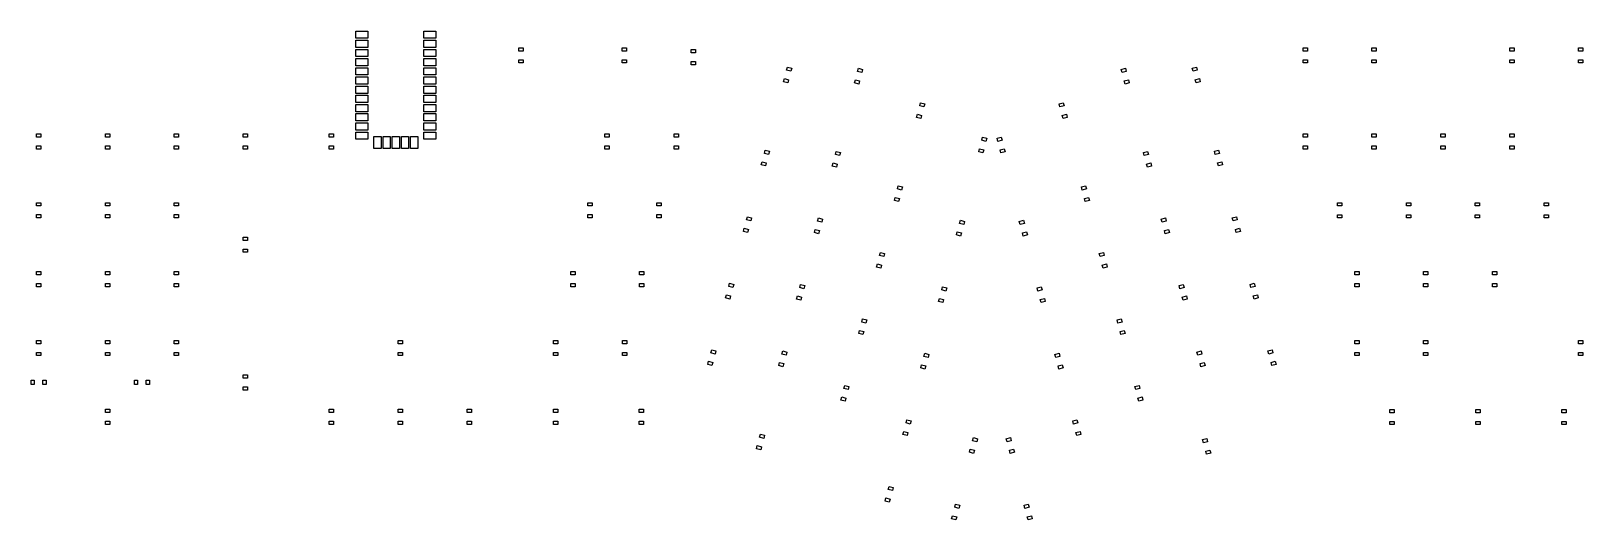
# Model space of a CAD drawing. Extents: x -649 to -220, y -193 to -58.
import ezdxf

# ---------------------------------------------------------------- set-up
doc = ezdxf.new("R2010")
doc.units = 0
doc.layers.add('BLACK', color=7, linetype='CONTINUOUS')

msp = doc.modelspace()

# ---------------------------------------------------------------- linework, layer by layer
at = {"layer": 'BLACK', "linetype": 'CONTINUOUS'}
for p, q in [((-559.18, -59.5978), (-559.18, -57.5978)), ((-559.18, -57.5978), (-555.93, -57.5978)), ((-555.93, -59.5978), (-559.18, -59.5978)), ((-555.93, -57.5978), (-555.93, -59.5978)), ((-540.384, -59.5978), (-540.384, -57.5978)), ((-540.384, -57.5978), (-537.134, -57.5978)), ((-537.134, -59.5978), (-540.384, -59.5978)), ((-537.134, -57.5978), (-537.134, -59.5978)), ((-559.18, -62.1378), (-559.18, -60.1378)), ((-559.18, -60.1378), (-555.93, -60.1378)), ((-555.93, -62.1378), (-559.18, -62.1378)), ((-559.18, -64.6778), (-559.18, -62.6778)), ((-559.18, -62.6778), (-555.93, -62.6778)), ((-555.93, -60.1378), (-555.93, -62.1378)), ((-555.93, -62.6778), (-555.93, -64.6778)), ((-540.384, -62.1378), (-540.384, -60.1378)), ((-540.384, -60.1378), (-537.134, -60.1378)), ((-537.134, -62.1378), (-540.384, -62.1378)), ((-540.384, -64.6778), (-540.384, -62.6778)), ((-540.384, -62.6778), (-537.134, -62.6778)), ((-537.134, -60.1378), (-537.134, -62.1378)), ((-537.134, -62.6778), (-537.134, -64.6778)), ((-514.125, -63.1255), (-514.125, -62.2255)), ((-514.125, -62.2255), (-512.924, -62.2255)), ((-512.924, -63.1255), (-514.125, -63.1255)), ((-512.924, -62.2255), (-512.924, -63.1255)), ((-485.549, -63.1255), (-485.549, -62.2255)), ((-485.549, -62.2255), (-484.349, -62.2255)), ((-484.349, -63.1255), (-485.549, -63.1255)), ((-484.349, -62.2255), (-484.349, -63.1255)), ((-466.499, -63.6255), (-466.499, -62.7255)), ((-466.499, -62.7255), (-465.299, -62.7255)), ((-465.299, -63.6255), (-466.499, -63.6255)), ((-465.299, -62.7255), (-465.299, -63.6255)), ((-297.24, -63.1382), (-297.24, -62.2382)), ((-297.24, -62.2382), (-296.04, -62.2382)), ((-296.04, -63.1382), (-297.24, -63.1382)), ((-296.04, -62.2382), (-296.04, -63.1382)), ((-278.19, -63.1382), (-278.19, -62.2382)), ((-278.19, -62.2382), (-276.99, -62.2382)), ((-276.99, -63.1382), (-278.19, -63.1382)), ((-276.99, -62.2382), (-276.99, -63.1382)), ((-240.09, -63.1382), (-240.09, -62.2382)), ((-240.09, -62.2382), (-238.89, -62.2382)), ((-238.89, -63.1382), (-240.09, -63.1382)), ((-238.89, -62.2382), (-238.89, -63.1382)), ((-221.04, -63.1382), (-221.04, -62.2382)), ((-221.04, -62.2382), (-219.84, -62.2382)), ((-219.84, -63.1382), (-221.04, -63.1382)), ((-219.84, -62.2382), (-219.84, -63.1382)), ((-555.93, -64.6778), (-559.18, -64.6778)), ((-559.18, -67.2178), (-559.18, -65.2178)), ((-559.18, -65.2178), (-555.93, -65.2178)), ((-555.93, -67.2178), (-559.18, -67.2178)), ((-559.18, -69.7578), (-559.18, -67.7578)), ((-559.18, -67.7578), (-555.93, -67.7578)), ((-555.93, -65.2178), (-555.93, -67.2178)), ((-555.93, -67.7578), (-555.93, -69.7578)), ((-537.134, -64.6778), (-540.384, -64.6778)), ((-540.384, -67.2178), (-540.384, -65.2178)), ((-540.384, -65.2178), (-537.134, -65.2178)), ((-537.134, -67.2178), (-540.384, -67.2178)), ((-540.384, -69.7578), (-540.384, -67.7578)), ((-540.384, -67.7578), (-537.134, -67.7578)), ((-537.134, -65.2178), (-537.134, -67.2178)), ((-537.134, -67.7578), (-537.134, -69.7578)), ((-514.125, -66.4255), (-514.125, -65.5255)), ((-514.125, -65.5255), (-512.924, -65.5255)), ((-512.924, -66.4255), (-514.125, -66.4255)), ((-512.924, -65.5255), (-512.924, -66.4255)), ((-485.549, -66.4255), (-485.549, -65.5255)), ((-485.549, -65.5255), (-484.349, -65.5255)), ((-484.349, -66.4255), (-485.549, -66.4255)), ((-484.349, -65.5255), (-484.349, -66.4255)), ((-466.499, -66.9255), (-466.499, -66.0255)), ((-466.499, -66.0255), (-465.299, -66.0255)), ((-465.299, -66.9255), (-466.499, -66.9255)), ((-465.299, -66.0255), (-465.299, -66.9255)), ((-440.071, -68.4327), (-439.838, -67.5633)), ((-438.912, -68.7433), (-440.071, -68.4327)), ((-439.838, -67.5633), (-438.679, -67.8739)), ((-438.679, -67.8739), (-438.912, -68.7433)), ((-420.437, -68.763), (-420.205, -67.8936)), ((-420.205, -67.8936), (-419.045, -68.2042)), ((-419.045, -68.2042), (-419.278, -69.0735)), ((-347.552, -68.2042), (-346.393, -67.8936)), ((-347.319, -69.0735), (-347.552, -68.2042)), ((-346.393, -67.8936), (-346.16, -68.763)), ((-327.918, -67.8739), (-326.759, -67.5633)), ((-327.685, -68.7433), (-327.918, -67.8739)), ((-326.526, -68.4327), (-327.685, -68.7433)), ((-326.759, -67.5633), (-326.526, -68.4327)), ((-297.24, -66.4382), (-297.24, -65.5382)), ((-297.24, -65.5382), (-296.04, -65.5382)), ((-296.04, -66.4382), (-297.24, -66.4382)), ((-296.04, -65.5382), (-296.04, -66.4382)), ((-278.19, -66.4382), (-278.19, -65.5382)), ((-278.19, -65.5382), (-276.99, -65.5382)), ((-276.99, -66.4382), (-278.19, -66.4382)), ((-276.99, -65.5382), (-276.99, -66.4382)), ((-240.09, -66.4382), (-240.09, -65.5382)), ((-240.09, -65.5382), (-238.89, -65.5382)), ((-238.89, -66.4382), (-240.09, -66.4382)), ((-238.89, -65.5382), (-238.89, -66.4382)), ((-221.04, -66.4382), (-221.04, -65.5382)), ((-221.04, -65.5382), (-219.84, -65.5382)), ((-219.84, -66.4382), (-221.04, -66.4382)), ((-219.84, -65.5382), (-219.84, -66.4382)), ((-555.93, -69.7578), (-559.18, -69.7578)), ((-559.18, -72.2978), (-559.18, -70.2978)), ((-559.18, -70.2978), (-555.93, -70.2978)), ((-555.93, -72.2978), (-559.18, -72.2978)), ((-559.18, -74.8378), (-559.18, -72.8378)), ((-559.18, -72.8378), (-555.93, -72.8378)), ((-555.93, -70.2978), (-555.93, -72.2978)), ((-555.93, -72.8378), (-555.93, -74.8378)), ((-537.134, -69.7578), (-540.384, -69.7578)), ((-540.384, -72.2978), (-540.384, -70.2978)), ((-540.384, -70.2978), (-537.134, -70.2978)), ((-537.134, -72.2978), (-540.384, -72.2978)), ((-540.384, -74.8378), (-540.384, -72.8378)), ((-540.384, -72.8378), (-537.134, -72.8378)), ((-537.134, -70.2978), (-537.134, -72.2978)), ((-537.134, -72.8378), (-537.134, -74.8378)), ((-440.925, -71.6202), (-440.692, -70.7509)), ((-439.766, -71.9308), (-440.925, -71.6202)), ((-440.692, -70.7509), (-439.533, -71.0615)), ((-439.533, -71.0615), (-439.766, -71.9308)), ((-421.292, -71.9505), (-421.059, -71.0812)), ((-420.132, -72.2611), (-421.292, -71.9505)), ((-421.059, -71.0812), (-419.9, -71.3918)), ((-419.278, -69.0735), (-420.437, -68.763)), ((-419.9, -71.3918), (-420.132, -72.2611)), ((-346.16, -68.763), (-347.319, -69.0735)), ((-346.698, -71.3918), (-345.539, -71.0812)), ((-346.465, -72.2611), (-346.698, -71.3918)), ((-345.306, -71.9505), (-346.465, -72.2611)), ((-345.539, -71.0812), (-345.306, -71.9505)), ((-327.064, -71.0615), (-325.905, -70.7509)), ((-326.831, -71.9308), (-327.064, -71.0615)), ((-325.672, -71.6202), (-326.831, -71.9308)), ((-325.905, -70.7509), (-325.672, -71.6202)), ((-555.93, -74.8378), (-559.18, -74.8378)), ((-559.18, -77.3778), (-559.18, -75.3778)), ((-559.18, -75.3778), (-555.93, -75.3778)), ((-555.93, -75.3778), (-555.93, -77.3778)), ((-537.134, -74.8378), (-540.384, -74.8378)), ((-540.384, -77.3778), (-540.384, -75.3778)), ((-540.384, -75.3778), (-537.134, -75.3778)), ((-537.134, -75.3778), (-537.134, -77.3778)), ((-555.93, -77.3778), (-559.18, -77.3778)), ((-559.18, -79.9178), (-559.18, -77.9178)), ((-559.18, -77.9178), (-555.93, -77.9178)), ((-555.93, -79.9178), (-559.18, -79.9178)), ((-559.18, -82.4578), (-559.18, -80.4578)), ((-559.18, -80.4578), (-555.93, -80.4578)), ((-555.93, -77.9178), (-555.93, -79.9178)), ((-555.93, -80.4578), (-555.93, -82.4578)), ((-537.134, -77.3778), (-540.384, -77.3778)), ((-540.384, -79.9178), (-540.384, -77.9178)), ((-540.384, -77.9178), (-537.134, -77.9178)), ((-537.134, -79.9178), (-540.384, -79.9178)), ((-540.384, -82.4578), (-540.384, -80.4578)), ((-540.384, -80.4578), (-537.134, -80.4578)), ((-537.134, -77.9178), (-537.134, -79.9178)), ((-537.134, -80.4578), (-537.134, -82.4578)), ((-404.123, -81.4812), (-403.89, -80.6119)), ((-402.964, -81.7918), (-404.123, -81.4812)), ((-403.89, -80.6119), (-402.731, -80.9225)), ((-403.269, -78.2937), (-403.036, -77.4243)), ((-402.11, -78.6043), (-403.269, -78.2937)), ((-403.036, -77.4243), (-401.877, -77.7349)), ((-402.731, -80.9225), (-402.964, -81.7918)), ((-401.877, -77.7349), (-402.11, -78.6043)), ((-364.72, -77.7349), (-363.561, -77.4243)), ((-364.487, -78.6043), (-364.72, -77.7349)), ((-363.328, -78.2937), (-364.487, -78.6043)), ((-363.866, -80.9225), (-362.707, -80.6119)), ((-363.633, -81.7918), (-363.866, -80.9225)), ((-362.474, -81.4812), (-363.633, -81.7918)), ((-363.561, -77.4243), (-363.328, -78.2937)), ((-362.707, -80.6119), (-362.474, -81.4812)), ((-555.93, -82.4578), (-559.18, -82.4578)), ((-559.18, -84.9978), (-559.18, -82.9978)), ((-559.18, -82.9978), (-555.93, -82.9978)), ((-555.93, -84.9978), (-559.18, -84.9978)), ((-559.18, -87.5378), (-559.18, -85.5378)), ((-559.18, -85.5378), (-555.93, -85.5378)), ((-555.93, -82.9978), (-555.93, -84.9978)), ((-555.93, -85.5378), (-555.93, -87.5378)), ((-537.134, -82.4578), (-540.384, -82.4578)), ((-540.384, -84.9978), (-540.384, -82.9978)), ((-540.384, -82.9978), (-537.134, -82.9978)), ((-537.134, -84.9978), (-540.384, -84.9978)), ((-540.384, -87.5378), (-540.384, -85.5378)), ((-540.384, -85.5378), (-537.134, -85.5378)), ((-537.134, -82.9978), (-537.134, -84.9978)), ((-537.134, -85.5378), (-537.134, -87.5378)), ((-647.538, -86.938), (-647.538, -86.038)), ((-647.538, -86.038), (-646.338, -86.038)), ((-646.338, -86.938), (-647.538, -86.938)), ((-647.538, -90.238), (-647.538, -89.338)), ((-647.538, -89.338), (-646.338, -89.338)), ((-646.338, -86.038), (-646.338, -86.938)), ((-646.338, -89.338), (-646.338, -90.238)), ((-628.488, -86.938), (-628.488, -86.038)), ((-628.488, -86.038), (-627.288, -86.038)), ((-627.288, -86.938), (-628.488, -86.938)), ((-628.488, -90.238), (-628.488, -89.338)), ((-628.488, -89.338), (-627.288, -89.338)), ((-627.288, -86.038), (-627.288, -86.938)), ((-627.288, -89.338), (-627.288, -90.238)), ((-609.438, -86.938), (-609.438, -86.038)), ((-609.438, -86.038), (-608.238, -86.038)), ((-608.238, -86.938), (-609.438, -86.938)), ((-609.438, -90.238), (-609.438, -89.338)), ((-609.438, -89.338), (-608.238, -89.338)), ((-608.238, -86.038), (-608.238, -86.938)), ((-608.238, -89.338), (-608.238, -90.238)), ((-590.388, -86.938), (-590.388, -86.038)), ((-590.388, -86.038), (-589.188, -86.038)), ((-589.188, -86.938), (-590.388, -86.938)), ((-590.388, -90.238), (-590.388, -89.338)), ((-590.388, -89.338), (-589.188, -89.338)), ((-589.188, -86.038), (-589.188, -86.938)), ((-589.188, -89.338), (-589.188, -90.238)), ((-566.575, -86.938), (-566.575, -86.038)), ((-566.575, -86.038), (-565.375, -86.038)), ((-565.375, -86.938), (-566.575, -86.938)), ((-566.575, -90.238), (-566.575, -89.338)), ((-566.575, -89.338), (-565.375, -89.338)), ((-565.375, -86.038), (-565.375, -86.938)), ((-565.375, -89.338), (-565.375, -90.238)), ((-555.93, -87.5378), (-559.18, -87.5378)), ((-554.237, -90.0678), (-554.237, -86.8178)), ((-554.237, -86.8178), (-552.237, -86.8178)), ((-552.237, -90.0678), (-554.237, -90.0678)), ((-552.237, -86.8178), (-552.237, -90.0678)), ((-551.697, -90.0678), (-551.697, -86.8178)), ((-551.697, -86.8178), (-549.697, -86.8178)), ((-549.697, -90.0678), (-551.697, -90.0678)), ((-549.697, -86.8178), (-549.697, -90.0678)), ((-549.157, -90.0678), (-549.157, -86.8178)), ((-549.157, -86.8178), (-547.157, -86.8178)), ((-547.157, -90.0678), (-549.157, -90.0678)), ((-547.157, -86.8178), (-547.157, -90.0678)), ((-546.617, -90.0678), (-546.617, -86.8178)), ((-546.617, -86.8178), (-544.617, -86.8178)), ((-544.617, -90.0678), (-546.617, -90.0678)), ((-544.617, -86.8178), (-544.617, -90.0678)), ((-544.077, -90.0678), (-544.077, -86.8178)), ((-544.077, -86.8178), (-542.077, -86.8178)), ((-542.077, -90.0678), (-544.077, -90.0678)), ((-542.077, -86.8178), (-542.077, -90.0678)), ((-537.134, -87.5378), (-540.384, -87.5378)), ((-490.312, -86.938), (-490.312, -86.038)), ((-490.312, -86.038), (-489.112, -86.038)), ((-489.112, -86.938), (-490.312, -86.938)), ((-490.312, -90.238), (-490.312, -89.338)), ((-490.312, -89.338), (-489.112, -89.338)), ((-489.112, -86.038), (-489.112, -86.938)), ((-489.112, -89.338), (-489.112, -90.238)), ((-471.198, -86.938), (-471.198, -86.038)), ((-471.198, -86.038), (-469.998, -86.038)), ((-469.998, -86.938), (-471.198, -86.938)), ((-471.198, -90.238), (-471.198, -89.338)), ((-471.198, -89.338), (-469.998, -89.338)), ((-469.998, -86.038), (-469.998, -86.938)), ((-469.998, -89.338), (-469.998, -90.238)), ((-386.101, -87.8244), (-385.868, -86.9551)), ((-384.942, -88.135), (-386.101, -87.8244)), ((-385.868, -86.9551), (-384.709, -87.2656)), ((-384.709, -87.2656), (-384.942, -88.135)), ((-381.888, -87.2656), (-380.729, -86.9551)), ((-381.656, -88.135), (-381.888, -87.2656)), ((-380.496, -87.8244), (-381.656, -88.135)), ((-380.729, -86.9551), (-380.496, -87.8244)), ((-297.24, -86.9507), (-297.24, -86.0507)), ((-297.24, -86.0507), (-296.04, -86.0507)), ((-296.04, -86.9507), (-297.24, -86.9507)), ((-297.24, -90.2507), (-297.24, -89.3507)), ((-297.24, -89.3507), (-296.04, -89.3507)), ((-296.04, -86.0507), (-296.04, -86.9507)), ((-296.04, -89.3507), (-296.04, -90.2507)), ((-278.19, -86.9507), (-278.19, -86.0507)), ((-278.19, -86.0507), (-276.99, -86.0507)), ((-276.99, -86.9507), (-278.19, -86.9507)), ((-278.19, -90.2507), (-278.19, -89.3507)), ((-278.19, -89.3507), (-276.99, -89.3507)), ((-276.99, -86.0507), (-276.99, -86.9507)), ((-276.99, -89.3507), (-276.99, -90.2507)), ((-259.14, -86.9507), (-259.14, -86.0507)), ((-259.14, -86.0507), (-257.94, -86.0507)), ((-257.94, -86.9507), (-259.14, -86.9507)), ((-259.14, -90.2507), (-259.14, -89.3507)), ((-259.14, -89.3507), (-257.94, -89.3507)), ((-257.94, -86.0507), (-257.94, -86.9507)), ((-257.94, -89.3507), (-257.94, -90.2507)), ((-240.09, -86.9507), (-240.09, -86.0507)), ((-240.09, -86.0507), (-238.89, -86.0507)), ((-238.89, -86.9507), (-240.09, -86.9507)), ((-240.09, -90.2507), (-240.09, -89.3507)), ((-240.09, -89.3507), (-238.89, -89.3507)), ((-238.89, -86.0507), (-238.89, -86.9507)), ((-238.89, -89.3507), (-238.89, -90.2507)), ((-646.338, -90.238), (-647.538, -90.238)), ((-627.288, -90.238), (-628.488, -90.238)), ((-608.238, -90.238), (-609.438, -90.238)), ((-589.188, -90.238), (-590.388, -90.238)), ((-565.375, -90.238), (-566.575, -90.238)), ((-489.112, -90.238), (-490.312, -90.238)), ((-469.998, -90.238), (-471.198, -90.238)), ((-447.088, -94.6213), (-446.855, -93.752)), ((-446.855, -93.752), (-445.696, -94.0626)), ((-446.234, -91.4338), (-446.001, -90.5644)), ((-445.075, -91.7444), (-446.234, -91.4338)), ((-446.001, -90.5644), (-444.842, -90.875)), ((-445.696, -94.0626), (-445.929, -94.9319)), ((-444.842, -90.875), (-445.075, -91.7444)), ((-427.455, -94.9516), (-427.222, -94.0823)), ((-427.222, -94.0823), (-426.063, -94.3929)), ((-426.601, -91.7641), (-426.368, -90.8947)), ((-425.441, -92.0746), (-426.601, -91.7641)), ((-426.368, -90.8947), (-425.209, -91.2053)), ((-426.063, -94.3929), (-426.296, -95.2622)), ((-425.209, -91.2053), (-425.441, -92.0746)), ((-386.955, -91.012), (-386.722, -90.1426)), ((-385.796, -91.3225), (-386.955, -91.012)), ((-386.722, -90.1426), (-385.563, -90.4532)), ((-385.563, -90.4532), (-385.796, -91.3225)), ((-381.034, -90.4532), (-379.875, -90.1426)), ((-380.801, -91.3225), (-381.034, -90.4532)), ((-379.642, -91.012), (-380.801, -91.3225)), ((-379.875, -90.1426), (-379.642, -91.012)), ((-341.389, -91.2053), (-340.23, -90.8947)), ((-341.156, -92.0746), (-341.389, -91.2053)), ((-339.997, -91.7641), (-341.156, -92.0746)), ((-340.535, -94.3929), (-339.376, -94.0823)), ((-340.302, -95.2622), (-340.535, -94.3929)), ((-340.23, -90.8947), (-339.997, -91.7641)), ((-339.376, -94.0823), (-339.143, -94.9516)), ((-321.755, -90.875), (-320.596, -90.5644)), ((-321.522, -91.7444), (-321.755, -90.875)), ((-320.363, -91.4338), (-321.522, -91.7444)), ((-320.901, -94.0626), (-319.742, -93.752)), ((-320.668, -94.9319), (-320.901, -94.0626)), ((-320.596, -90.5644), (-320.363, -91.4338)), ((-319.742, -93.752), (-319.509, -94.6213)), ((-296.04, -90.2507), (-297.24, -90.2507)), ((-276.99, -90.2507), (-278.19, -90.2507)), ((-257.94, -90.2507), (-259.14, -90.2507)), ((-238.89, -90.2507), (-240.09, -90.2507)), ((-445.929, -94.9319), (-447.088, -94.6213)), ((-426.296, -95.2622), (-427.455, -94.9516)), ((-339.143, -94.9516), (-340.302, -95.2622)), ((-319.509, -94.6213), (-320.668, -94.9319)), ((-409.432, -101.295), (-409.199, -100.425)), ((-408.273, -101.605), (-409.432, -101.295)), ((-409.199, -100.425), (-408.04, -100.736)), ((-408.04, -100.736), (-408.273, -101.605)), ((-358.557, -100.736), (-357.398, -100.425)), ((-358.324, -101.605), (-358.557, -100.736)), ((-357.165, -101.295), (-358.324, -101.605)), ((-357.398, -100.425), (-357.165, -101.295)), ((-647.538, -105.988), (-647.538, -105.088)), ((-647.538, -105.088), (-646.338, -105.088)), ((-646.338, -105.988), (-647.538, -105.988)), ((-646.338, -105.088), (-646.338, -105.988)), ((-628.488, -105.988), (-628.488, -105.088)), ((-628.488, -105.088), (-627.288, -105.088)), ((-627.288, -105.988), (-628.488, -105.988)), ((-627.288, -105.088), (-627.288, -105.988)), ((-609.438, -105.988), (-609.438, -105.088)), ((-609.438, -105.088), (-608.238, -105.088)), ((-608.238, -105.988), (-609.438, -105.988)), ((-608.238, -105.088), (-608.238, -105.988)), ((-495.075, -105.988), (-495.075, -105.088)), ((-495.075, -105.088), (-493.874, -105.088)), ((-493.874, -105.988), (-495.075, -105.988)), ((-493.874, -105.088), (-493.874, -105.988)), ((-475.961, -105.988), (-475.961, -105.088)), ((-475.961, -105.088), (-474.761, -105.088)), ((-474.761, -105.988), (-475.961, -105.988)), ((-474.761, -105.088), (-474.761, -105.988)), ((-410.286, -104.482), (-410.054, -103.613)), ((-409.127, -104.793), (-410.286, -104.482)), ((-410.054, -103.613), (-408.894, -103.924)), ((-408.894, -103.924), (-409.127, -104.793)), ((-357.703, -103.924), (-356.544, -103.613)), ((-357.47, -104.793), (-357.703, -103.924)), ((-356.311, -104.482), (-357.47, -104.793)), ((-356.544, -103.613), (-356.311, -104.482)), ((-287.715, -106.001), (-287.715, -105.101)), ((-287.715, -105.101), (-286.515, -105.101)), ((-286.515, -106.001), (-287.715, -106.001)), ((-286.515, -105.101), (-286.515, -106.001)), ((-268.665, -106.001), (-268.665, -105.101)), ((-268.665, -105.101), (-267.465, -105.101)), ((-267.465, -106.001), (-268.665, -106.001)), ((-267.465, -105.101), (-267.465, -106.001)), ((-249.615, -106.001), (-249.615, -105.101)), ((-249.615, -105.101), (-248.415, -105.101)), ((-248.415, -106.001), (-249.615, -106.001)), ((-248.415, -105.101), (-248.415, -106.001)), ((-230.565, -106.001), (-230.565, -105.101)), ((-230.565, -105.101), (-229.365, -105.101)), ((-229.365, -106.001), (-230.565, -106.001)), ((-229.365, -105.101), (-229.365, -106.001)), ((-647.538, -109.288), (-647.538, -108.388)), ((-647.538, -108.388), (-646.338, -108.388)), ((-646.338, -109.288), (-647.538, -109.288)), ((-646.338, -108.388), (-646.338, -109.288)), ((-628.488, -109.288), (-628.488, -108.388)), ((-628.488, -108.388), (-627.288, -108.388)), ((-627.288, -109.288), (-628.488, -109.288)), ((-627.288, -108.388), (-627.288, -109.288)), ((-609.438, -109.288), (-609.438, -108.388)), ((-609.438, -108.388), (-608.238, -108.388)), ((-608.238, -109.288), (-609.438, -109.288)), ((-608.238, -108.388), (-608.238, -109.288)), ((-495.075, -109.288), (-495.075, -108.388)), ((-495.075, -108.388), (-493.874, -108.388)), ((-493.874, -109.288), (-495.075, -109.288)), ((-493.874, -108.388), (-493.874, -109.288)), ((-475.961, -109.288), (-475.961, -108.388)), ((-475.961, -108.388), (-474.761, -108.388)), ((-474.761, -109.288), (-475.961, -109.288)), ((-474.761, -108.388), (-474.761, -109.288)), ((-451.165, -109.835), (-450.932, -108.965)), ((-450.006, -110.145), (-451.165, -109.835)), ((-450.932, -108.965), (-449.773, -109.276)), ((-449.773, -109.276), (-450.006, -110.145)), ((-431.531, -110.165), (-431.298, -109.296)), ((-430.372, -110.476), (-431.531, -110.165)), ((-431.298, -109.296), (-430.139, -109.606)), ((-430.139, -109.606), (-430.372, -110.476)), ((-392.264, -110.826), (-392.031, -109.956)), ((-391.105, -111.136), (-392.264, -110.826)), ((-392.031, -109.956), (-390.872, -110.267)), ((-390.872, -110.267), (-391.105, -111.136)), ((-375.725, -110.267), (-374.566, -109.956)), ((-375.492, -111.136), (-375.725, -110.267)), ((-374.333, -110.826), (-375.492, -111.136)), ((-374.566, -109.956), (-374.333, -110.826)), ((-336.458, -109.606), (-335.299, -109.296)), ((-336.225, -110.476), (-336.458, -109.606)), ((-335.066, -110.165), (-336.225, -110.476)), ((-335.299, -109.296), (-335.066, -110.165)), ((-316.825, -109.276), (-315.666, -108.965)), ((-316.592, -110.145), (-316.825, -109.276)), ((-315.433, -109.835), (-316.592, -110.145)), ((-315.666, -108.965), (-315.433, -109.835)), ((-287.715, -109.301), (-287.715, -108.401)), ((-287.715, -108.401), (-286.515, -108.401)), ((-286.515, -109.301), (-287.715, -109.301)), ((-286.515, -108.401), (-286.515, -109.301)), ((-268.665, -109.301), (-268.665, -108.401)), ((-268.665, -108.401), (-267.465, -108.401)), ((-267.465, -109.301), (-268.665, -109.301)), ((-267.465, -108.401), (-267.465, -109.301)), ((-249.615, -109.301), (-249.615, -108.401)), ((-249.615, -108.401), (-248.415, -108.401)), ((-248.415, -109.301), (-249.615, -109.301)), ((-248.415, -108.401), (-248.415, -109.301)), ((-230.565, -109.301), (-230.565, -108.401)), ((-230.565, -108.401), (-229.365, -108.401)), ((-229.365, -109.301), (-230.565, -109.301)), ((-229.365, -108.401), (-229.365, -109.301)), ((-590.388, -115.513), (-590.388, -114.613)), ((-590.388, -114.613), (-589.188, -114.613)), ((-589.188, -115.513), (-590.388, -115.513)), ((-589.188, -114.613), (-589.188, -115.513)), ((-452.019, -113.022), (-451.786, -112.153)), ((-450.86, -113.333), (-452.019, -113.022)), ((-451.786, -112.153), (-450.627, -112.463)), ((-450.627, -112.463), (-450.86, -113.333)), ((-432.385, -113.352), (-432.152, -112.483)), ((-431.226, -113.663), (-432.385, -113.352)), ((-432.152, -112.483), (-430.993, -112.794)), ((-430.993, -112.794), (-431.226, -113.663)), ((-393.118, -114.013), (-392.885, -113.144)), ((-391.959, -114.324), (-393.118, -114.013)), ((-392.885, -113.144), (-391.726, -113.454)), ((-391.726, -113.454), (-391.959, -114.324)), ((-374.871, -113.454), (-373.712, -113.144)), ((-374.638, -114.324), (-374.871, -113.454)), ((-373.479, -114.013), (-374.638, -114.324)), ((-373.712, -113.144), (-373.479, -114.013)), ((-335.604, -112.794), (-334.445, -112.483)), ((-335.371, -113.663), (-335.604, -112.794)), ((-334.212, -113.352), (-335.371, -113.663)), ((-334.445, -112.483), (-334.212, -113.352)), ((-315.971, -112.463), (-314.812, -112.153)), ((-315.738, -113.333), (-315.971, -112.463)), ((-314.579, -113.022), (-315.738, -113.333)), ((-314.812, -112.153), (-314.579, -113.022)), ((-590.388, -118.813), (-590.388, -117.913)), ((-590.388, -117.913), (-589.188, -117.913)), ((-589.188, -118.813), (-590.388, -118.813)), ((-589.188, -117.913), (-589.188, -118.813)), ((-414.363, -119.696), (-414.13, -118.826)), ((-413.204, -120.006), (-414.363, -119.696)), ((-414.13, -118.826), (-412.971, -119.137)), ((-412.971, -119.137), (-413.204, -120.006)), ((-353.627, -119.137), (-352.467, -118.826)), ((-353.394, -120.006), (-353.627, -119.137)), ((-352.235, -119.696), (-353.394, -120.006)), ((-352.467, -118.826), (-352.235, -119.696)), ((-647.538, -125.038), (-647.538, -124.138)), ((-647.538, -124.138), (-646.338, -124.138)), ((-646.338, -124.138), (-646.338, -125.038)), ((-628.488, -125.038), (-628.488, -124.138)), ((-628.488, -124.138), (-627.288, -124.138)), ((-627.288, -124.138), (-627.288, -125.038)), ((-609.438, -125.038), (-609.438, -124.138)), ((-609.438, -124.138), (-608.238, -124.138)), ((-608.238, -124.138), (-608.238, -125.038)), ((-499.742, -125.038), (-499.742, -124.138)), ((-499.742, -124.138), (-498.542, -124.138)), ((-498.542, -124.138), (-498.542, -125.038)), ((-480.724, -125.038), (-480.724, -124.138)), ((-480.724, -124.138), (-479.523, -124.138)), ((-479.523, -124.138), (-479.523, -125.038)), ((-415.217, -122.883), (-414.984, -122.014)), ((-414.058, -123.194), (-415.217, -122.883)), ((-414.984, -122.014), (-413.825, -122.324)), ((-413.825, -122.324), (-414.058, -123.194)), ((-352.772, -122.324), (-351.613, -122.014)), ((-352.54, -123.194), (-352.772, -122.324)), ((-351.38, -122.883), (-352.54, -123.194)), ((-351.613, -122.014), (-351.38, -122.883)), ((-282.953, -125.051), (-282.953, -124.151)), ((-282.953, -124.151), (-281.753, -124.151)), ((-281.753, -124.151), (-281.753, -125.051)), ((-263.903, -125.051), (-263.903, -124.151)), ((-263.903, -124.151), (-262.703, -124.151)), ((-262.703, -124.151), (-262.703, -125.051)), ((-244.853, -125.051), (-244.853, -124.151)), ((-244.853, -124.151), (-243.653, -124.151)), ((-243.653, -124.151), (-243.653, -125.051)), ((-646.338, -125.038), (-647.538, -125.038)), ((-647.538, -128.338), (-647.538, -127.438)), ((-647.538, -127.438), (-646.338, -127.438)), ((-646.338, -128.338), (-647.538, -128.338)), ((-646.338, -127.438), (-646.338, -128.338)), ((-627.288, -125.038), (-628.488, -125.038)), ((-628.488, -128.338), (-628.488, -127.438)), ((-628.488, -127.438), (-627.288, -127.438)), ((-627.288, -128.338), (-628.488, -128.338)), ((-627.288, -127.438), (-627.288, -128.338)), ((-608.238, -125.038), (-609.438, -125.038)), ((-609.438, -128.338), (-609.438, -127.438)), ((-609.438, -127.438), (-608.238, -127.438)), ((-608.238, -128.338), (-609.438, -128.338)), ((-608.238, -127.438), (-608.238, -128.338)), ((-498.542, -125.038), (-499.742, -125.038)), ((-499.742, -128.338), (-499.742, -127.438)), ((-499.742, -127.438), (-498.542, -127.438)), ((-498.542, -128.338), (-499.742, -128.338)), ((-498.542, -127.438), (-498.542, -128.338)), ((-479.523, -125.038), (-480.724, -125.038)), ((-480.724, -128.338), (-480.724, -127.438)), ((-480.724, -127.438), (-479.523, -127.438)), ((-479.523, -128.338), (-480.724, -128.338)), ((-479.523, -127.438), (-479.523, -128.338)), ((-456.095, -128.236), (-455.862, -127.366)), ((-454.936, -128.546), (-456.095, -128.236)), ((-455.862, -127.366), (-454.703, -127.677)), ((-454.703, -127.677), (-454.936, -128.546)), ((-436.462, -128.566), (-436.229, -127.696)), ((-435.302, -128.876), (-436.462, -128.566)), ((-436.229, -127.696), (-435.07, -128.007)), ((-435.07, -128.007), (-435.302, -128.876)), ((-397.195, -129.226), (-396.962, -128.357)), ((-396.962, -128.357), (-395.803, -128.668)), ((-395.803, -128.668), (-396.035, -129.537)), ((-370.795, -128.668), (-369.636, -128.357)), ((-370.562, -129.537), (-370.795, -128.668)), ((-369.636, -128.357), (-369.403, -129.226)), ((-331.528, -128.007), (-330.369, -127.696)), ((-331.295, -128.876), (-331.528, -128.007)), ((-330.136, -128.566), (-331.295, -128.876)), ((-330.369, -127.696), (-330.136, -128.566)), ((-311.894, -127.677), (-310.735, -127.366)), ((-311.661, -128.546), (-311.894, -127.677)), ((-310.502, -128.236), (-311.661, -128.546)), ((-310.735, -127.366), (-310.502, -128.236)), ((-281.753, -125.051), (-282.953, -125.051)), ((-282.953, -128.351), (-282.953, -127.451)), ((-282.953, -127.451), (-281.753, -127.451)), ((-281.753, -128.351), (-282.953, -128.351)), ((-281.753, -127.451), (-281.753, -128.351)), ((-262.703, -125.051), (-263.903, -125.051)), ((-263.903, -128.351), (-263.903, -127.451)), ((-263.903, -127.451), (-262.703, -127.451)), ((-262.703, -128.351), (-263.903, -128.351)), ((-262.703, -127.451), (-262.703, -128.351)), ((-243.653, -125.051), (-244.853, -125.051)), ((-244.853, -128.351), (-244.853, -127.451)), ((-244.853, -127.451), (-243.653, -127.451)), ((-243.653, -128.351), (-244.853, -128.351)), ((-243.653, -127.451), (-243.653, -128.351)), ((-456.949, -131.423), (-456.716, -130.554)), ((-455.79, -131.734), (-456.949, -131.423)), ((-456.716, -130.554), (-455.557, -130.864)), ((-455.557, -130.864), (-455.79, -131.734)), ((-437.316, -131.753), (-437.083, -130.884)), ((-436.157, -132.064), (-437.316, -131.753)), ((-437.083, -130.884), (-435.924, -131.195)), ((-435.924, -131.195), (-436.157, -132.064)), ((-398.049, -132.414), (-397.816, -131.545)), ((-396.89, -132.725), (-398.049, -132.414)), ((-397.816, -131.545), (-396.657, -131.855)), ((-396.035, -129.537), (-397.195, -129.226)), ((-396.657, -131.855), (-396.89, -132.725)), ((-369.403, -129.226), (-370.562, -129.537)), ((-369.941, -131.855), (-368.782, -131.545)), ((-369.708, -132.725), (-369.941, -131.855)), ((-368.549, -132.414), (-369.708, -132.725)), ((-368.782, -131.545), (-368.549, -132.414)), ((-330.674, -131.195), (-329.515, -130.884)), ((-330.441, -132.064), (-330.674, -131.195)), ((-329.282, -131.753), (-330.441, -132.064)), ((-329.515, -130.884), (-329.282, -131.753)), ((-311.04, -130.864), (-309.881, -130.554)), ((-310.807, -131.734), (-311.04, -130.864)), ((-309.648, -131.423), (-310.807, -131.734)), ((-309.881, -130.554), (-309.648, -131.423)), ((-419.293, -138.097), (-419.06, -137.227)), ((-419.06, -137.227), (-417.901, -137.538)), ((-348.696, -137.538), (-347.537, -137.227)), ((-347.537, -137.227), (-347.304, -138.097)), ((-420.147, -141.284), (-419.915, -140.415)), ((-418.988, -141.595), (-420.147, -141.284)), ((-419.915, -140.415), (-418.755, -140.725)), ((-418.134, -138.407), (-419.293, -138.097)), ((-418.755, -140.725), (-418.988, -141.595)), ((-417.901, -137.538), (-418.134, -138.407)), ((-348.463, -138.407), (-348.696, -137.538)), ((-347.304, -138.097), (-348.463, -138.407)), ((-347.842, -140.725), (-346.683, -140.415)), ((-347.609, -141.595), (-347.842, -140.725)), ((-346.45, -141.284), (-347.609, -141.595)), ((-346.683, -140.415), (-346.45, -141.284)), ((-647.538, -144.088), (-647.538, -143.188)), ((-647.538, -143.188), (-646.338, -143.188)), ((-646.338, -144.088), (-647.538, -144.088)), ((-646.338, -143.188), (-646.338, -144.088)), ((-628.488, -144.088), (-628.488, -143.188)), ((-628.488, -143.188), (-627.288, -143.188)), ((-627.288, -144.088), (-628.488, -144.088)), ((-627.288, -143.188), (-627.288, -144.088)), ((-609.438, -144.088), (-609.438, -143.188)), ((-609.438, -143.188), (-608.238, -143.188)), ((-608.238, -144.088), (-609.438, -144.088)), ((-608.238, -143.188), (-608.238, -144.088)), ((-547.462, -144.088), (-547.462, -143.188)), ((-547.462, -143.188), (-546.262, -143.188)), ((-546.262, -144.088), (-547.462, -144.088)), ((-546.262, -143.188), (-546.262, -144.088)), ((-504.536, -144.088), (-504.536, -143.188)), ((-504.536, -143.188), (-503.336, -143.188)), ((-503.336, -144.088), (-504.536, -144.088)), ((-503.336, -143.188), (-503.336, -144.088)), ((-485.486, -144.088), (-485.486, -143.188)), ((-485.486, -143.188), (-484.286, -143.188)), ((-484.286, -144.088), (-485.486, -144.088)), ((-484.286, -143.188), (-484.286, -144.088)), ((-461.026, -146.636), (-460.793, -145.767)), ((-460.793, -145.767), (-459.634, -146.078)), ((-306.964, -146.078), (-305.805, -145.767)), ((-305.805, -145.767), (-305.572, -146.636)), ((-282.953, -144.101), (-282.953, -143.201)), ((-282.953, -143.201), (-281.753, -143.201)), ((-281.753, -144.101), (-282.953, -144.101)), ((-281.753, -143.201), (-281.753, -144.101)), ((-263.903, -144.101), (-263.903, -143.201)), ((-263.903, -143.201), (-262.703, -143.201)), ((-262.703, -144.101), (-263.903, -144.101)), ((-262.703, -143.201), (-262.703, -144.101)), ((-221.04, -144.101), (-221.04, -143.201)), ((-221.04, -143.201), (-219.84, -143.201)), ((-219.84, -144.101), (-221.04, -144.101)), ((-219.84, -143.201), (-219.84, -144.101)), ((-647.538, -147.388), (-647.538, -146.488)), ((-647.538, -146.488), (-646.338, -146.488)), ((-646.338, -147.388), (-647.538, -147.388)), ((-646.338, -146.488), (-646.338, -147.388)), ((-628.488, -147.388), (-628.488, -146.488)), ((-628.488, -146.488), (-627.288, -146.488)), ((-627.288, -147.388), (-628.488, -147.388)), ((-627.288, -146.488), (-627.288, -147.388)), ((-609.438, -147.388), (-609.438, -146.488)), ((-609.438, -146.488), (-608.238, -146.488)), ((-608.238, -147.388), (-609.438, -147.388)), ((-608.238, -146.488), (-608.238, -147.388)), ((-547.462, -147.388), (-547.462, -146.488)), ((-547.462, -146.488), (-546.262, -146.488)), ((-546.262, -147.388), (-547.462, -147.388)), ((-546.262, -146.488), (-546.262, -147.388)), ((-504.536, -147.388), (-504.536, -146.488)), ((-504.536, -146.488), (-503.336, -146.488)), ((-503.336, -147.388), (-504.536, -147.388)), ((-503.336, -146.488), (-503.336, -147.388)), ((-485.486, -147.388), (-485.486, -146.488)), ((-485.486, -146.488), (-484.286, -146.488)), ((-484.286, -147.388), (-485.486, -147.388)), ((-484.286, -146.488), (-484.286, -147.388)), ((-461.88, -149.824), (-461.647, -148.955)), ((-460.721, -150.135), (-461.88, -149.824)), ((-461.647, -148.955), (-460.488, -149.265)), ((-459.867, -146.947), (-461.026, -146.636)), ((-460.488, -149.265), (-460.721, -150.135)), ((-459.634, -146.078), (-459.867, -146.947)), ((-442.246, -150.154), (-442.013, -149.285)), ((-441.087, -150.465), (-442.246, -150.154)), ((-442.013, -149.285), (-440.854, -149.596)), ((-441.392, -146.967), (-441.159, -146.097)), ((-440.233, -147.277), (-441.392, -146.967)), ((-441.159, -146.097), (-440, -146.408)), ((-440.854, -149.596), (-441.087, -150.465)), ((-440, -146.408), (-440.233, -147.277)), ((-402.979, -150.815), (-402.746, -149.946)), ((-402.746, -149.946), (-401.587, -150.256)), ((-402.125, -147.627), (-401.892, -146.758)), ((-400.966, -147.938), (-402.125, -147.627)), ((-401.892, -146.758), (-400.733, -147.069)), ((-400.733, -147.069), (-400.966, -147.938)), ((-365.864, -147.069), (-364.705, -146.758)), ((-365.631, -147.938), (-365.864, -147.069)), ((-364.472, -147.627), (-365.631, -147.938)), ((-365.01, -150.256), (-363.851, -149.946)), ((-364.705, -146.758), (-364.472, -147.627)), ((-363.851, -149.946), (-363.618, -150.815)), ((-326.597, -146.408), (-325.438, -146.097)), ((-326.364, -147.277), (-326.597, -146.408)), ((-325.205, -146.967), (-326.364, -147.277)), ((-325.743, -149.596), (-324.584, -149.285)), ((-325.51, -150.465), (-325.743, -149.596)), ((-324.351, -150.154), (-325.51, -150.465)), ((-325.438, -146.097), (-325.205, -146.967)), ((-324.584, -149.285), (-324.351, -150.154)), ((-306.731, -146.947), (-306.964, -146.078)), ((-305.572, -146.636), (-306.731, -146.947)), ((-306.11, -149.265), (-304.951, -148.955)), ((-305.877, -150.135), (-306.11, -149.265)), ((-304.718, -149.824), (-305.877, -150.135)), ((-304.951, -148.955), (-304.718, -149.824)), ((-282.953, -147.401), (-282.953, -146.501)), ((-282.953, -146.501), (-281.753, -146.501)), ((-281.753, -147.401), (-282.953, -147.401)), ((-281.753, -146.501), (-281.753, -147.401)), ((-263.903, -147.401), (-263.903, -146.501)), ((-263.903, -146.501), (-262.703, -146.501)), ((-262.703, -147.401), (-263.903, -147.401)), ((-262.703, -146.501), (-262.703, -147.401)), ((-221.04, -147.401), (-221.04, -146.501)), ((-221.04, -146.501), (-219.84, -146.501)), ((-219.84, -147.401), (-221.04, -147.401)), ((-219.84, -146.501), (-219.84, -147.401)), ((-649.039, -155.4), (-649.039, -154.2)), ((-649.039, -154.2), (-648.139, -154.2)), ((-648.139, -154.2), (-648.139, -155.4)), ((-645.739, -155.4), (-645.739, -154.2)), ((-645.739, -154.2), (-644.839, -154.2)), ((-644.839, -154.2), (-644.839, -155.4)), ((-620.463, -155.413), (-620.463, -154.213)), ((-620.463, -154.213), (-619.563, -154.213)), ((-619.563, -154.213), (-619.563, -155.413)), ((-617.163, -155.413), (-617.163, -154.213)), ((-617.163, -154.213), (-616.263, -154.213)), ((-616.263, -154.213), (-616.263, -155.413)), ((-590.388, -153.613), (-590.388, -152.713)), ((-590.388, -152.713), (-589.188, -152.713)), ((-589.188, -153.613), (-590.388, -153.613)), ((-589.188, -152.713), (-589.188, -153.613)), ((-401.82, -151.125), (-402.979, -150.815)), ((-401.587, -150.256), (-401.82, -151.125)), ((-364.777, -151.125), (-365.01, -150.256)), ((-363.618, -150.815), (-364.777, -151.125)), ((-648.139, -155.4), (-649.039, -155.4)), ((-644.839, -155.4), (-645.739, -155.4)), ((-619.563, -155.413), (-620.463, -155.413)), ((-616.263, -155.413), (-617.163, -155.413)), ((-590.388, -156.913), (-590.388, -156.013)), ((-590.388, -156.013), (-589.188, -156.013)), ((-589.188, -156.913), (-590.388, -156.913)), ((-589.188, -156.013), (-589.188, -156.913)), ((-424.224, -156.497), (-423.991, -155.628)), ((-423.065, -156.808), (-424.224, -156.497)), ((-423.991, -155.628), (-422.832, -155.939)), ((-422.832, -155.939), (-423.065, -156.808)), ((-343.766, -155.939), (-342.606, -155.628)), ((-343.533, -156.808), (-343.766, -155.939)), ((-342.373, -156.497), (-343.533, -156.808)), ((-342.606, -155.628), (-342.373, -156.497)), ((-628.488, -163.138), (-628.488, -162.238)), ((-628.488, -162.238), (-627.288, -162.238)), ((-627.288, -162.238), (-627.288, -163.138)), ((-566.575, -163.138), (-566.575, -162.238)), ((-566.575, -162.238), (-565.375, -162.238)), ((-565.375, -162.238), (-565.375, -163.138)), ((-547.462, -163.138), (-547.462, -162.238)), ((-547.462, -162.238), (-546.262, -162.238)), ((-546.262, -162.238), (-546.262, -163.138)), ((-528.412, -163.138), (-528.412, -162.238)), ((-528.412, -162.238), (-527.212, -162.238)), ((-527.212, -162.238), (-527.212, -163.138)), ((-504.568, -163.138), (-504.568, -162.238)), ((-504.568, -162.238), (-503.368, -162.238)), ((-503.368, -162.238), (-503.368, -163.138)), ((-480.819, -163.138), (-480.819, -162.238)), ((-480.819, -162.238), (-479.619, -162.238)), ((-479.619, -162.238), (-479.619, -163.138)), ((-425.078, -159.685), (-424.845, -158.816)), ((-423.919, -159.996), (-425.078, -159.685)), ((-424.845, -158.816), (-423.686, -159.126)), ((-423.686, -159.126), (-423.919, -159.996)), ((-342.911, -159.126), (-341.752, -158.816)), ((-342.679, -159.996), (-342.911, -159.126)), ((-341.519, -159.685), (-342.679, -159.996)), ((-341.752, -158.816), (-341.519, -159.685)), ((-273.294, -163.189), (-273.294, -162.289)), ((-273.294, -162.289), (-272.094, -162.289)), ((-272.094, -162.289), (-272.094, -163.189)), ((-249.498, -163.189), (-249.498, -162.289)), ((-249.498, -162.289), (-248.298, -162.289)), ((-248.298, -162.289), (-248.298, -163.189)), ((-225.698, -163.189), (-225.698, -162.289)), ((-225.698, -162.289), (-224.498, -162.289)), ((-224.498, -162.289), (-224.498, -163.189)), ((-627.288, -163.138), (-628.488, -163.138)), ((-628.488, -166.438), (-628.488, -165.538)), ((-628.488, -165.538), (-627.288, -165.538)), ((-627.288, -166.438), (-628.488, -166.438)), ((-627.288, -165.538), (-627.288, -166.438)), ((-565.375, -163.138), (-566.575, -163.138)), ((-566.575, -166.438), (-566.575, -165.538)), ((-566.575, -165.538), (-565.375, -165.538)), ((-565.375, -166.438), (-566.575, -166.438)), ((-565.375, -165.538), (-565.375, -166.438)), ((-546.262, -163.138), (-547.462, -163.138)), ((-547.462, -166.438), (-547.462, -165.538)), ((-547.462, -165.538), (-546.262, -165.538)), ((-546.262, -166.438), (-547.462, -166.438)), ((-546.262, -165.538), (-546.262, -166.438)), ((-527.212, -163.138), (-528.412, -163.138)), ((-528.412, -166.438), (-528.412, -165.538)), ((-528.412, -165.538), (-527.212, -165.538)), ((-527.212, -166.438), (-528.412, -166.438)), ((-527.212, -165.538), (-527.212, -166.438)), ((-503.368, -163.138), (-504.568, -163.138)), ((-504.568, -166.438), (-504.568, -165.538)), ((-504.568, -165.538), (-503.368, -165.538)), ((-503.368, -166.438), (-504.568, -166.438)), ((-503.368, -165.538), (-503.368, -166.438)), ((-479.619, -163.138), (-480.819, -163.138)), ((-480.819, -166.438), (-480.819, -165.538)), ((-480.819, -165.538), (-479.619, -165.538)), ((-479.619, -166.438), (-480.819, -166.438)), ((-479.619, -165.538), (-479.619, -166.438)), ((-407.056, -166.028), (-406.823, -165.159)), ((-405.896, -166.339), (-407.056, -166.028)), ((-406.823, -165.159), (-405.664, -165.469)), ((-405.664, -165.469), (-405.896, -166.339)), ((-360.934, -165.469), (-359.775, -165.159)), ((-360.701, -166.339), (-360.934, -165.469)), ((-359.542, -166.028), (-360.701, -166.339)), ((-359.775, -165.159), (-359.542, -166.028)), ((-272.094, -163.189), (-273.294, -163.189)), ((-273.294, -166.489), (-273.294, -165.589)), ((-273.294, -165.589), (-272.094, -165.589)), ((-272.094, -166.489), (-273.294, -166.489)), ((-272.094, -165.589), (-272.094, -166.489)), ((-248.298, -163.189), (-249.498, -163.189)), ((-249.498, -166.489), (-249.498, -165.589)), ((-249.498, -165.589), (-248.298, -165.589)), ((-248.298, -166.489), (-249.498, -166.489)), ((-248.298, -165.589), (-248.298, -166.489)), ((-224.498, -163.189), (-225.698, -163.189)), ((-225.698, -166.489), (-225.698, -165.589)), ((-225.698, -165.589), (-224.498, -165.589)), ((-224.498, -166.489), (-225.698, -166.489)), ((-224.498, -165.589), (-224.498, -166.489)), ((-447.555, -169.968), (-447.322, -169.098)), ((-446.396, -170.278), (-447.555, -169.968)), ((-447.322, -169.098), (-446.163, -169.409)), ((-446.163, -169.409), (-446.396, -170.278)), ((-407.91, -169.216), (-407.677, -168.346)), ((-406.751, -169.526), (-407.91, -169.216)), ((-407.677, -168.346), (-406.518, -168.657)), ((-406.518, -168.657), (-406.751, -169.526)), ((-388.655, -170.959), (-388.422, -170.089)), ((-387.496, -171.269), (-388.655, -170.959)), ((-388.422, -170.089), (-387.263, -170.4)), ((-387.263, -170.4), (-387.496, -171.269)), ((-379.335, -170.4), (-378.176, -170.089)), ((-379.102, -171.269), (-379.335, -170.4)), ((-377.943, -170.959), (-379.102, -171.269)), ((-378.176, -170.089), (-377.943, -170.959)), ((-360.08, -168.657), (-358.921, -168.346)), ((-359.847, -169.526), (-360.08, -168.657)), ((-358.688, -169.216), (-359.847, -169.526)), ((-358.921, -168.346), (-358.688, -169.216)), ((-325.034, -170.642), (-323.875, -170.331)), ((-324.801, -171.511), (-325.034, -170.642)), ((-323.642, -171.2), (-324.801, -171.511)), ((-323.875, -170.331), (-323.642, -171.2)), ((-448.409, -173.155), (-448.176, -172.286)), ((-447.25, -173.466), (-448.409, -173.155)), ((-448.176, -172.286), (-447.017, -172.597)), ((-447.017, -172.597), (-447.25, -173.466)), ((-389.509, -174.146), (-389.276, -173.277)), ((-388.35, -174.457), (-389.509, -174.146)), ((-389.276, -173.277), (-388.117, -173.587)), ((-388.117, -173.587), (-388.35, -174.457)), ((-378.481, -173.587), (-377.321, -173.277)), ((-378.248, -174.457), (-378.481, -173.587)), ((-377.089, -174.146), (-378.248, -174.457)), ((-377.321, -173.277), (-377.089, -174.146)), ((-324.18, -173.829), (-323.021, -173.519)), ((-323.947, -174.699), (-324.18, -173.829)), ((-322.788, -174.388), (-323.947, -174.699)), ((-323.021, -173.519), (-322.788, -174.388)), ((-411.986, -184.429), (-411.753, -183.56)), ((-410.827, -184.74), (-411.986, -184.429)), ((-411.753, -183.56), (-410.594, -183.87)), ((-410.594, -183.87), (-410.827, -184.74)), ((-412.84, -187.617), (-412.607, -186.747)), ((-411.681, -187.927), (-412.84, -187.617)), ((-412.607, -186.747), (-411.448, -187.058)), ((-411.448, -187.058), (-411.681, -187.927)), ((-393.585, -189.36), (-393.352, -188.49)), ((-393.352, -188.49), (-392.193, -188.801)), ((-392.193, -188.801), (-392.426, -189.67)), ((-374.404, -188.801), (-373.245, -188.49)), ((-374.171, -189.67), (-374.404, -188.801)), ((-373.245, -188.49), (-373.012, -189.36)), ((-394.439, -192.547), (-394.206, -191.678)), ((-393.28, -192.858), (-394.439, -192.547)), ((-394.206, -191.678), (-393.047, -191.988)), ((-392.426, -189.67), (-393.585, -189.36)), ((-393.047, -191.988), (-393.28, -192.858)), ((-373.012, -189.36), (-374.171, -189.67)), ((-373.55, -191.988), (-372.391, -191.678)), ((-373.317, -192.858), (-373.55, -191.988)), ((-372.158, -192.547), (-373.317, -192.858)), ((-372.391, -191.678), (-372.158, -192.547))]:
    msp.add_line(p, q, dxfattribs=at)

doc.saveas('drawing.dxf')
